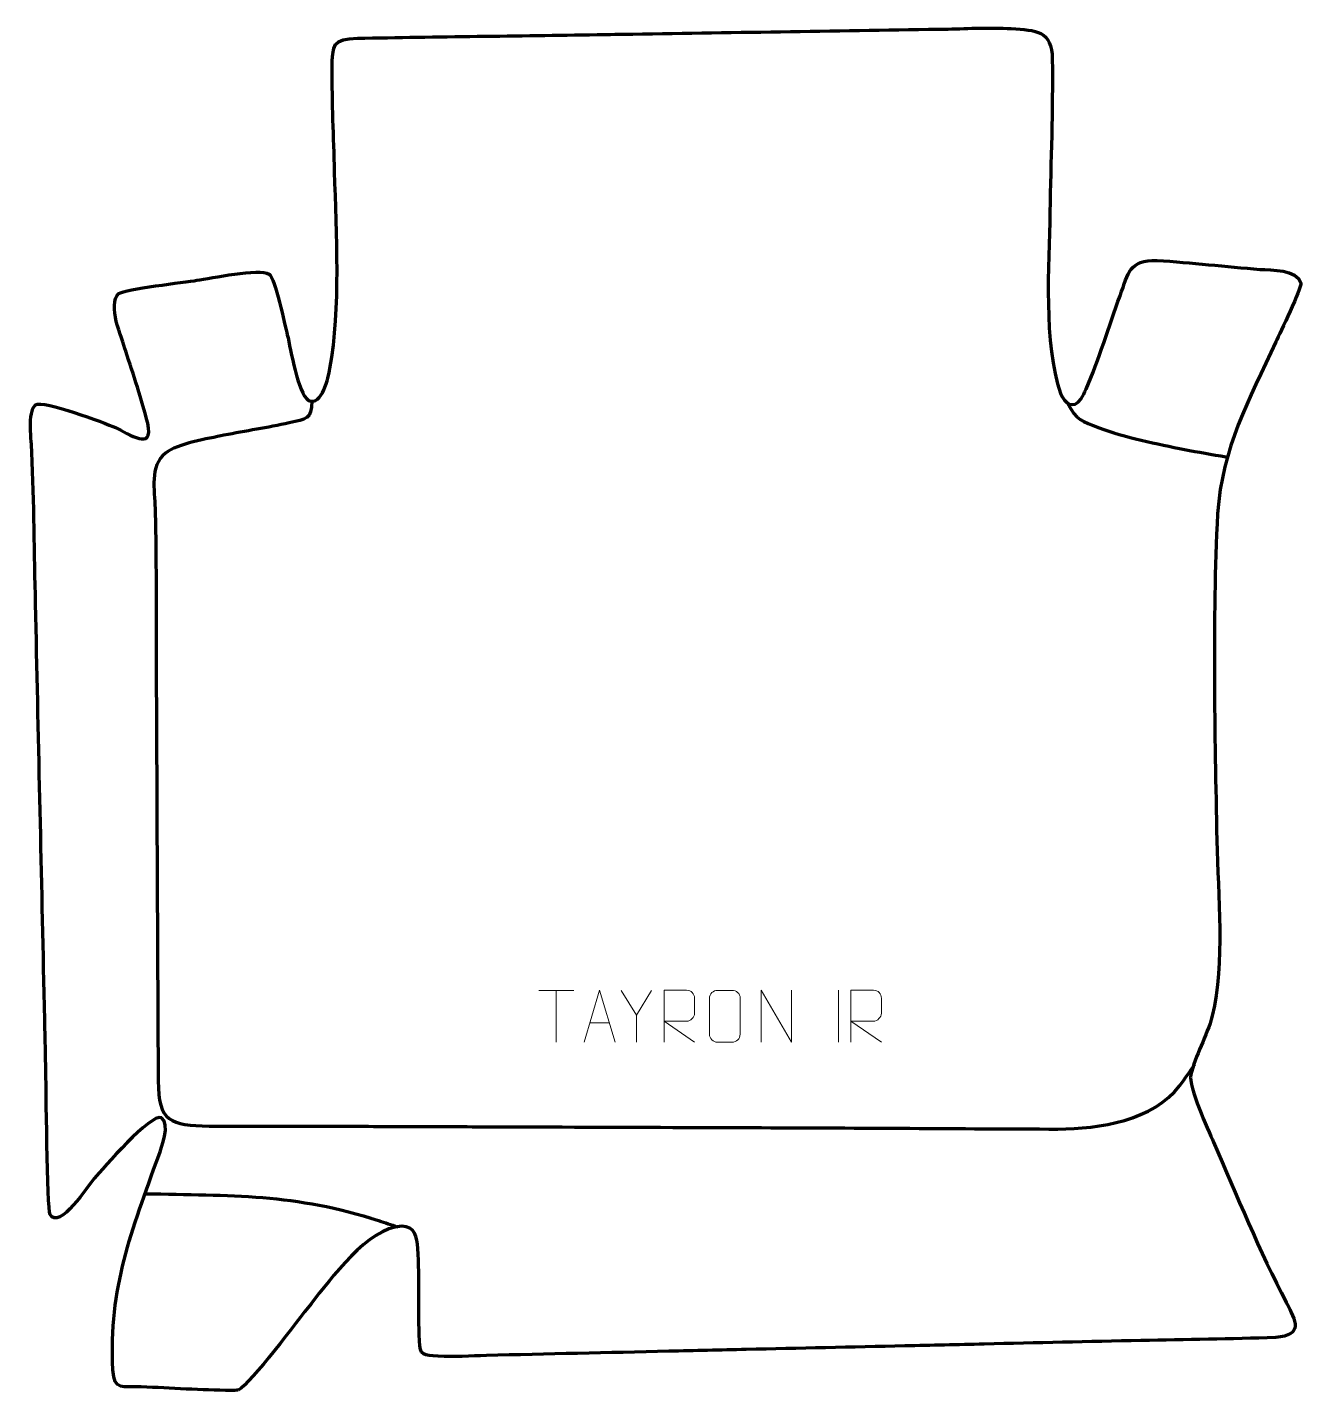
# Model space of a CAD drawing. Header units: millimetres. Extents: x 1210 to 1825, y 196 to 853.
import ezdxf

# ---------------------------------------------------------------- set-up
doc = ezdxf.new("R2010")
doc.units = ezdxf.units.MM
doc.header["$MEASUREMENT"] = 0
doc.layers.add('layer 1', color=7, linetype='Continuous')
doc.layers.add('layer 2', color=7, linetype='Continuous')

msp = doc.modelspace()

# ---------------------------------------------------------------- linework, layer by layer
at = {"layer": 'layer 1', "color": 142, "lineweight": 158}
for points, knots in [([(1347.4379, 672.5339), (1347.1622, 663.6889), (1344.8512, 663.9008), (1336.4762, 662.027), (1336.4762, 662.027), (1326.224, 659.733), (1315.5153, 658.225), (1305.0985, 656.0655), (1305.0985, 656.0655), (1297.4872, 654.4876), (1282.7702, 652.1119), (1276.8784, 647.4373), (1276.8784, 647.4373), (1269.2027, 641.3474), (1271.6438, 629.6115), (1271.9578, 620.8474), (1271.9578, 620.8474), (1271.9578, 620.8474), (1272.042, 618.4961), (1272.042, 618.4961), (1272.042, 618.4961), (1272.5303, 596.5513), (1272.3375, 574.5486), (1272.4245, 552.5955), (1272.4245, 552.5955), (1272.7415, 483.4588), (1273.0386, 414.3221), (1273.4138, 345.1858), (1273.4138, 345.1858), (1273.5208, 325.491), (1279.3424, 323.8021), (1297.9627, 323.4547), (1297.9627, 323.4547), (1307.7827, 323.2716), (1317.9931, 323.4307), (1327.8633, 323.4157), (1327.8633, 323.4157), (1337.7542, 323.4008), (1347.6451, 323.4267), (1357.5361, 323.404), (1357.5361, 323.404), (1357.5361, 323.404), (1358.4881, 323.401), (1358.4881, 323.401), (1358.4881, 323.401), (1363.9059, 323.3826), (1369.3237, 323.3643), (1374.7415, 323.3459), (1374.7415, 323.3459), (1387.4893, 323.3027), (1400.2371, 323.2595), (1412.9848, 323.2164), (1412.9848, 323.2164), (1425.4139, 323.1743), (1437.8429, 323.1322), (1450.272, 323.09), (1450.272, 323.09), (1481.8226, 322.9832), (1513.3734, 322.8763), (1544.924, 322.7695), (1544.924, 322.7695), (1551.2979, 322.7479), (1557.6717, 322.7263), (1564.0456, 322.7047), (1564.0456, 322.7047), (1611.6213, 322.543), (1659.1906, 322.228), (1706.7642, 322.0187), (1706.7642, 322.0187), (1726.7269, 322.1), (1752.5946, 326.1214), (1765.4646, 343.0541), (1765.4646, 343.0541), (1767.9857, 346.3711), (1770.3493, 349.8358), (1772.7203, 353.2625)], [0, 0, 0, 0, 0.05, 0.05, 0.05, 0.05, 0.1, 0.1, 0.1, 0.1, 0.15, 0.15, 0.15, 0.15, 0.2, 0.2, 0.2, 0.2, 0.25, 0.25, 0.25, 0.25, 0.3, 0.3, 0.3, 0.3, 0.35, 0.35, 0.35, 0.35, 0.4, 0.4, 0.4, 0.4, 0.45, 0.45, 0.45, 0.45, 0.5, 0.5, 0.5, 0.5, 0.55, 0.55, 0.55, 0.55, 0.6, 0.6, 0.6, 0.6, 0.65, 0.65, 0.65, 0.65, 0.7, 0.7, 0.7, 0.7, 0.75, 0.75, 0.75, 0.75, 0.8, 0.8, 0.8, 0.8, 0.85, 0.85, 0.85, 0.85, 0.9, 0.9, 0.9, 0.9, 1, 1, 1, 1]), ([(1711.2869, 671.4726), (1715.8395, 663.325), (1718.0932, 662.9216), (1726.5578, 659.7045), (1726.5578, 659.7045), (1738.6755, 655.18), (1754.8392, 651.8218), (1767.6701, 649.2826), (1767.6701, 649.2826), (1774.2982, 647.9708), (1780.9792, 646.8875), (1787.6291, 645.685)], [0, 0, 0, 0, 0.25, 0.25, 0.25, 0.25, 0.5, 0.5, 0.5, 0.5, 1, 1, 1, 1]), ([(1267.0851, 290.9139), (1308.0494, 289.9986), (1339.7679, 291.0276), (1379.6021, 277.9563), (1379.6021, 277.9563), (1382.6507, 276.9559), (1385.6968, 275.957), (1388.7537, 274.9813)], [0, 0, 0, 0, 0.33333333, 0.33333333, 0.33333333, 0.33333333, 1, 1, 1, 1])]:
    msp.add_open_spline(points, degree=3, knots=knots, dxfattribs=at)
at = {"layer": 'layer 1', "color": 250, "lineweight": 9}
for points in [[(1456.6647, 388.7976), (1456.6647, 388.7976), (1473.6519, 388.7976), (1473.6519, 388.7976)], [(1465.1585, 363.8676), (1465.1585, 363.8676), (1465.1585, 388.8211), (1465.1585, 388.8211)], [(1503.7173, 376.9225), (1503.7173, 376.9225), (1496.3964, 388.8212), (1496.3964, 388.8212)], [(1601.1025, 388.8351), (1601.1025, 388.8351), (1601.1025, 363.861), (1601.1025, 363.861)], [(1481.2473, 373.1243), (1481.2473, 373.1243), (1490.743, 373.1243), (1490.743, 373.1243)]]:
    msp.add_open_spline(points, degree=3, dxfattribs=at)
for points, knots in [([(1478.5247, 363.8749), (1478.5247, 363.8749), (1485.8957, 388.8284), (1485.8957, 388.8284), (1485.8957, 388.8284), (1485.8957, 388.8284), (1493.4656, 363.8749), (1493.4656, 363.8749)], [0, 0, 0, 0, 0.33333333, 0.33333333, 0.33333333, 0.33333333, 1, 1, 1, 1]), ([(1511.0397, 388.8212), (1511.0397, 388.8212), (1503.7173, 376.9225), (1503.7173, 376.9225), (1503.7173, 376.9225), (1503.7173, 376.9225), (1503.718, 363.8676), (1503.718, 363.8676)], [0, 0, 0, 0, 0.33333333, 0.33333333, 0.33333333, 0.33333333, 1, 1, 1, 1]), ([(1517.0667, 363.8713), (1517.0667, 363.8713), (1517.0667, 388.8248), (1517.0667, 388.8248), (1517.0667, 388.8248), (1520.6615, 388.8248), (1524.257, 388.8248), (1527.8522, 388.8248), (1527.8522, 388.8248), (1530.1775, 388.7871), (1531.7348, 387.2971), (1531.7307, 384.9307), (1531.7307, 384.9307), (1531.7303, 382.8952), (1531.7303, 379.8358), (1531.7307, 377.7998), (1531.7307, 377.7998), (1531.7242, 375.9243), (1529.9119, 373.9825), (1527.9024, 373.9634), (1527.9024, 373.9634), (1527.9024, 373.9634), (1517.0667, 373.9634), (1517.0667, 373.9634), (1517.0667, 373.9634), (1517.0667, 373.9634), (1531.7214, 363.8713), (1531.7214, 363.8713)], [0, 0, 0, 0, 0.125, 0.125, 0.125, 0.125, 0.25, 0.25, 0.25, 0.25, 0.375, 0.375, 0.375, 0.375, 0.5, 0.5, 0.5, 0.5, 0.625, 0.625, 0.625, 0.625, 0.75, 0.75, 0.75, 0.75, 1, 1, 1, 1]), ([(1542.8061, 388.8206), (1545.1318, 388.8206), (1547.4579, 388.8206), (1549.784, 388.8206), (1549.784, 388.8206), (1551.7306, 388.8562), (1553.722, 387.3646), (1553.7487, 384.927), (1553.7487, 384.927), (1553.7483, 379.1801), (1553.7483, 373.4328), (1553.7487, 367.6851), (1553.7487, 367.6851), (1553.6089, 365.3617), (1551.9317, 363.8821), (1549.784, 363.8713), (1549.784, 363.8713), (1547.4521, 363.8717), (1545.1202, 363.8717), (1542.7887, 363.8713), (1542.7887, 363.8713), (1540.8637, 363.7659), (1538.8916, 365.6504), (1538.9028, 367.6677), (1538.9028, 367.6677), (1538.9031, 373.4378), (1538.9031, 379.2075), (1538.9028, 384.9768), (1538.9028, 384.9768), (1538.907, 387.1149), (1540.6537, 388.8341), (1542.8061, 388.8206)], [0, 0, 0, 0, 0.11111111, 0.11111111, 0.11111111, 0.11111111, 0.22222222, 0.22222222, 0.22222222, 0.22222222, 0.33333333, 0.33333333, 0.33333333, 0.33333333, 0.44444444, 0.44444444, 0.44444444, 0.44444444, 0.55555556, 0.55555556, 0.55555556, 0.55555556, 0.66666667, 0.66666667, 0.66666667, 0.66666667, 0.77777778, 0.77777778, 0.77777778, 0.77777778, 1, 1, 1, 1]), ([(1563.7751, 363.8713), (1563.7751, 363.8713), (1563.7751, 388.8248), (1563.7751, 388.8248), (1563.7751, 388.8248), (1563.7751, 388.8248), (1578.4299, 363.8713), (1578.4299, 363.8713), (1578.4299, 363.8713), (1578.4299, 363.8713), (1578.4299, 388.8248), (1578.4299, 388.8248)], [0, 0, 0, 0, 0.25, 0.25, 0.25, 0.25, 0.5, 0.5, 0.5, 0.5, 1, 1, 1, 1]), ([(1607.0667, 363.8713), (1607.0667, 363.8713), (1607.0667, 388.8248), (1607.0667, 388.8248), (1607.0667, 388.8248), (1610.6615, 388.8248), (1614.257, 388.8248), (1617.8522, 388.8248), (1617.8522, 388.8248), (1620.1775, 388.7871), (1621.7348, 387.2971), (1621.7307, 384.9307), (1621.7307, 384.9307), (1621.7303, 382.8952), (1621.7303, 379.8358), (1621.7307, 377.7998), (1621.7307, 377.7998), (1621.7242, 375.9243), (1619.9119, 373.9825), (1617.9024, 373.9634), (1617.9024, 373.9634), (1617.9024, 373.9634), (1607.0667, 373.9634), (1607.0667, 373.9634), (1607.0667, 373.9634), (1607.0667, 373.9634), (1621.7214, 363.8713), (1621.7214, 363.8713)], [0, 0, 0, 0, 0.125, 0.125, 0.125, 0.125, 0.25, 0.25, 0.25, 0.25, 0.375, 0.375, 0.375, 0.375, 0.5, 0.5, 0.5, 0.5, 0.625, 0.625, 0.625, 0.625, 0.75, 0.75, 0.75, 0.75, 1, 1, 1, 1])]:
    msp.add_open_spline(points, degree=3, knots=knots, dxfattribs=at)
at = {"layer": 'layer 2', "color": 242, "lineweight": 158}
msp.add_open_spline([(1312.0185, 196.3287), (1318.1542, 199.816), (1340.6205, 229.8486), (1347.0376, 237.9483), (1347.0376, 237.9483), (1356.4568, 249.8335), (1374.4007, 274.5865), (1390.6864, 275.2486), (1390.6864, 275.2486), (1397.2346, 275.0638), (1398.0987, 270.1848), (1398.4608, 264.5917), (1398.4608, 264.5917), (1399.3564, 249.5671), (1398.6761, 234.9486), (1399.1964, 220.0865), (1399.1964, 220.0865), (1399.449, 212.8701), (1401.0994, 213.0652), (1408.3008, 212.613), (1408.3008, 212.613), (1415.8146, 212.141), (1423.923, 212.8093), (1431.4946, 213.0056), (1431.4946, 213.0056), (1460.7882, 213.6744), (1490.0819, 214.3431), (1519.3755, 215.0117), (1519.3755, 215.0117), (1531.7936, 215.2952), (1544.2115, 215.5786), (1556.6295, 215.8621), (1556.6295, 215.8621), (1582.1022, 216.4436), (1607.5749, 217.025), (1633.0477, 217.6065), (1633.0477, 217.6065), (1645.7841, 217.8973), (1658.5204, 218.1879), (1671.2568, 218.4787), (1671.2568, 218.4787), (1696.4111, 219.0529), (1721.5655, 219.6271), (1746.7197, 220.2012), (1746.7197, 220.2012), (1768.3597, 220.6884), (1790.0211, 220.8914), (1811.6526, 221.6424), (1811.6526, 221.6424), (1825.1236, 222.8843), (1821.3606, 229.4829), (1816.7088, 238.4926), (1816.7088, 238.4926), (1804.037, 263.0357), (1792.6249, 290.1842), (1781.714, 315.6539), (1781.714, 315.6539), (1778.8904, 322.0907), (1769.4798, 342.1458), (1770.7962, 348.2244), (1770.7962, 348.2244), (1772.6856, 356.9483), (1778.5547, 366.9638), (1781.0828, 376.5334), (1781.0828, 376.5334), (1787.1052, 401.8726), (1783.845, 434.7168), (1783.2859, 461.0436), (1783.2859, 461.0436), (1782.2409, 513.2391), (1781.0521, 566.1593), (1783.6076, 618.2994), (1783.6076, 618.2994), (1785.9807, 650.498), (1798.5275, 672.6385), (1811.7239, 701.1547), (1811.7239, 701.1547), (1813.6097, 705.1915), (1824.1543, 726.8642), (1823.7583, 729.4285), (1823.7583, 729.4285), (1821.9707, 736.0766), (1809.4915, 735.5293), (1804.0171, 735.9589), (1804.0171, 735.9589), (1787.6051, 737.2736), (1770.9067, 739.2675), (1754.5367, 740.2565), (1754.5367, 740.2565), (1740.8534, 740.3365), (1740.9195, 734.6411), (1736.6659, 723.2254), (1736.6659, 723.2254), (1731.2792, 708.5474), (1726.5106, 692.4905), (1720.2723, 678.2815), (1720.2723, 678.2815), (1719.5969, 676.7431), (1718.848, 675.0601), (1717.9016, 673.669), (1717.9016, 673.669), (1713.9862, 668.3168), (1710.1193, 671.3576), (1708.0475, 676.2167), (1708.0475, 676.2167), (1699.5592, 700.2047), (1702.4998, 737.7435), (1702.8779, 763.6184), (1702.8779, 763.6184), (1703.2724, 787.9647), (1704.3886, 812.7979), (1704.0202, 837.0919), (1704.0202, 837.0919), (1703.8066, 851.1795), (1696.3121, 851.1051), (1684.2246, 851.8836), (1684.2246, 851.8836), (1674.1384, 852.5332), (1663.931, 851.9455), (1653.8329, 851.7026), (1653.8329, 851.7026), (1603.2225, 850.8951), (1552.6119, 850.0876), (1502.0014, 849.2801), (1502.0014, 849.2801), (1496.272, 849.1887), (1490.5425, 849.0974), (1484.813, 849.0059), (1484.813, 849.0059), (1446.3355, 848.3955), (1407.8598, 848.0306), (1369.3844, 847.2347), (1369.3844, 847.2347), (1357.3735, 846.9863), (1357.3196, 844.1647), (1357.2063, 832.7888), (1357.2063, 832.7888), (1357.1204, 816.4459), (1357.9776, 799.4892), (1358.3888, 783.0728), (1358.3888, 783.0728), (1359.1889, 753.1235), (1361.4912, 717.4524), (1356.1369, 688.1618), (1356.1369, 688.1618), (1355.3669, 684.0366), (1352.3976, 670.0871), (1345.8338, 672.8656), (1345.8338, 672.8656), (1340.5156, 676.5778), (1337.356, 697.2835), (1335.6013, 704.4387), (1335.6013, 704.4387), (1334.542, 708.9552), (1329.5836, 731.9658), (1326.8397, 733.6952), (1326.8397, 733.6952), (1322.3037, 736.554), (1298.7574, 731.7384), (1292.0662, 730.7185), (1292.0662, 730.7185), (1286.3512, 729.8685), (1257.2383, 726.3914), (1254.5176, 724.3259), (1254.5176, 724.3259), (1248.6765, 718.9777), (1255.8948, 703.0887), (1257.8531, 696.6257), (1257.8531, 696.6257), (1261.3065, 685.372), (1265.7223, 673.1883), (1268.3562, 661.8432), (1268.3562, 661.8432), (1271.6074, 647.8389), (1259.1491, 657.0054), (1252.8501, 659.7949), (1252.8501, 659.7949), (1247.4393, 662.0815), (1218.1466, 673.2581), (1214.3319, 670.7186), (1214.3319, 670.7186), (1210.3735, 667.2211), (1212.413, 653.0924), (1212.6254, 647.7733), (1212.6254, 647.7733), (1213.5897, 623.6311), (1213.8218, 599.0612), (1214.3582, 574.8648), (1214.3582, 574.8648), (1215.743, 512.4035), (1217.1271, 449.9424), (1218.5117, 387.4811), (1218.5117, 387.4811), (1218.766, 376.0087), (1219.0203, 364.5362), (1219.2746, 353.0637), (1219.2746, 353.0637), (1219.43, 344.3398), (1219.9223, 283.4395), (1221.3242, 280.8536), (1221.3242, 280.8536), (1225.5705, 273.021), (1239.8578, 294.9776), (1242.717, 298.3642), (1242.717, 298.3642), (1246.5799, 302.8671), (1270.0065, 329.8679), (1274.9469, 327.4046), (1274.9469, 327.4046), (1279.4296, 324.4062), (1275.0415, 313.1644), (1273.6597, 309.2718), (1273.6597, 309.2718), (1260.6003, 272.9698), (1249.6337, 245.8673), (1251.616, 206.1474), (1251.616, 206.1474), (1252.3976, 195.5579), (1255.9162, 198.2694), (1265.244, 197.8889), (1265.244, 197.8889), (1279.7254, 197.298), (1294.0519, 196.2905), (1308.5695, 196.1864), (1308.5695, 196.1864), (1309.3774, 196.182), (1311.2566, 196.1401), (1312.0185, 196.3287)], degree=3, knots=[0, 0, 0, 0, 0.01724138, 0.01724138, 0.01724138, 0.01724138, 0.03448276, 0.03448276, 0.03448276, 0.03448276, 0.05172414, 0.05172414, 0.05172414, 0.05172414, 0.06896552, 0.06896552, 0.06896552, 0.06896552, 0.0862069, 0.0862069, 0.0862069, 0.0862069, 0.10344828, 0.10344828, 0.10344828, 0.10344828, 0.12068966, 0.12068966, 0.12068966, 0.12068966, 0.13793103, 0.13793103, 0.13793103, 0.13793103, 0.15517241, 0.15517241, 0.15517241, 0.15517241, 0.17241379, 0.17241379, 0.17241379, 0.17241379, 0.18965517, 0.18965517, 0.18965517, 0.18965517, 0.20689655, 0.20689655, 0.20689655, 0.20689655, 0.22413793, 0.22413793, 0.22413793, 0.22413793, 0.24137931, 0.24137931, 0.24137931, 0.24137931, 0.25862069, 0.25862069, 0.25862069, 0.25862069, 0.27586207, 0.27586207, 0.27586207, 0.27586207, 0.29310345, 0.29310345, 0.29310345, 0.29310345, 0.31034483, 0.31034483, 0.31034483, 0.31034483, 0.32758621, 0.32758621, 0.32758621, 0.32758621, 0.34482759, 0.34482759, 0.34482759, 0.34482759, 0.36206897, 0.36206897, 0.36206897, 0.36206897, 0.37931034, 0.37931034, 0.37931034, 0.37931034, 0.39655172, 0.39655172, 0.39655172, 0.39655172, 0.4137931, 0.4137931, 0.4137931, 0.4137931, 0.43103448, 0.43103448, 0.43103448, 0.43103448, 0.44827586, 0.44827586, 0.44827586, 0.44827586, 0.46551724, 0.46551724, 0.46551724, 0.46551724, 0.48275862, 0.48275862, 0.48275862, 0.48275862, 0.5, 0.5, 0.5, 0.5, 0.51724138, 0.51724138, 0.51724138, 0.51724138, 0.53448276, 0.53448276, 0.53448276, 0.53448276, 0.55172414, 0.55172414, 0.55172414, 0.55172414, 0.56896552, 0.56896552, 0.56896552, 0.56896552, 0.5862069, 0.5862069, 0.5862069, 0.5862069, 0.60344828, 0.60344828, 0.60344828, 0.60344828, 0.62068966, 0.62068966, 0.62068966, 0.62068966, 0.63793103, 0.63793103, 0.63793103, 0.63793103, 0.65517241, 0.65517241, 0.65517241, 0.65517241, 0.67241379, 0.67241379, 0.67241379, 0.67241379, 0.68965517, 0.68965517, 0.68965517, 0.68965517, 0.70689655, 0.70689655, 0.70689655, 0.70689655, 0.72413793, 0.72413793, 0.72413793, 0.72413793, 0.74137931, 0.74137931, 0.74137931, 0.74137931, 0.75862069, 0.75862069, 0.75862069, 0.75862069, 0.77586207, 0.77586207, 0.77586207, 0.77586207, 0.79310345, 0.79310345, 0.79310345, 0.79310345, 0.81034483, 0.81034483, 0.81034483, 0.81034483, 0.82758621, 0.82758621, 0.82758621, 0.82758621, 0.84482759, 0.84482759, 0.84482759, 0.84482759, 0.86206897, 0.86206897, 0.86206897, 0.86206897, 0.87931034, 0.87931034, 0.87931034, 0.87931034, 0.89655172, 0.89655172, 0.89655172, 0.89655172, 0.9137931, 0.9137931, 0.9137931, 0.9137931, 0.93103448, 0.93103448, 0.93103448, 0.93103448, 0.94827586, 0.94827586, 0.94827586, 0.94827586, 0.96551724, 0.96551724, 0.96551724, 0.96551724, 1, 1, 1, 1], dxfattribs=at)

doc.saveas('drawing.dxf')
